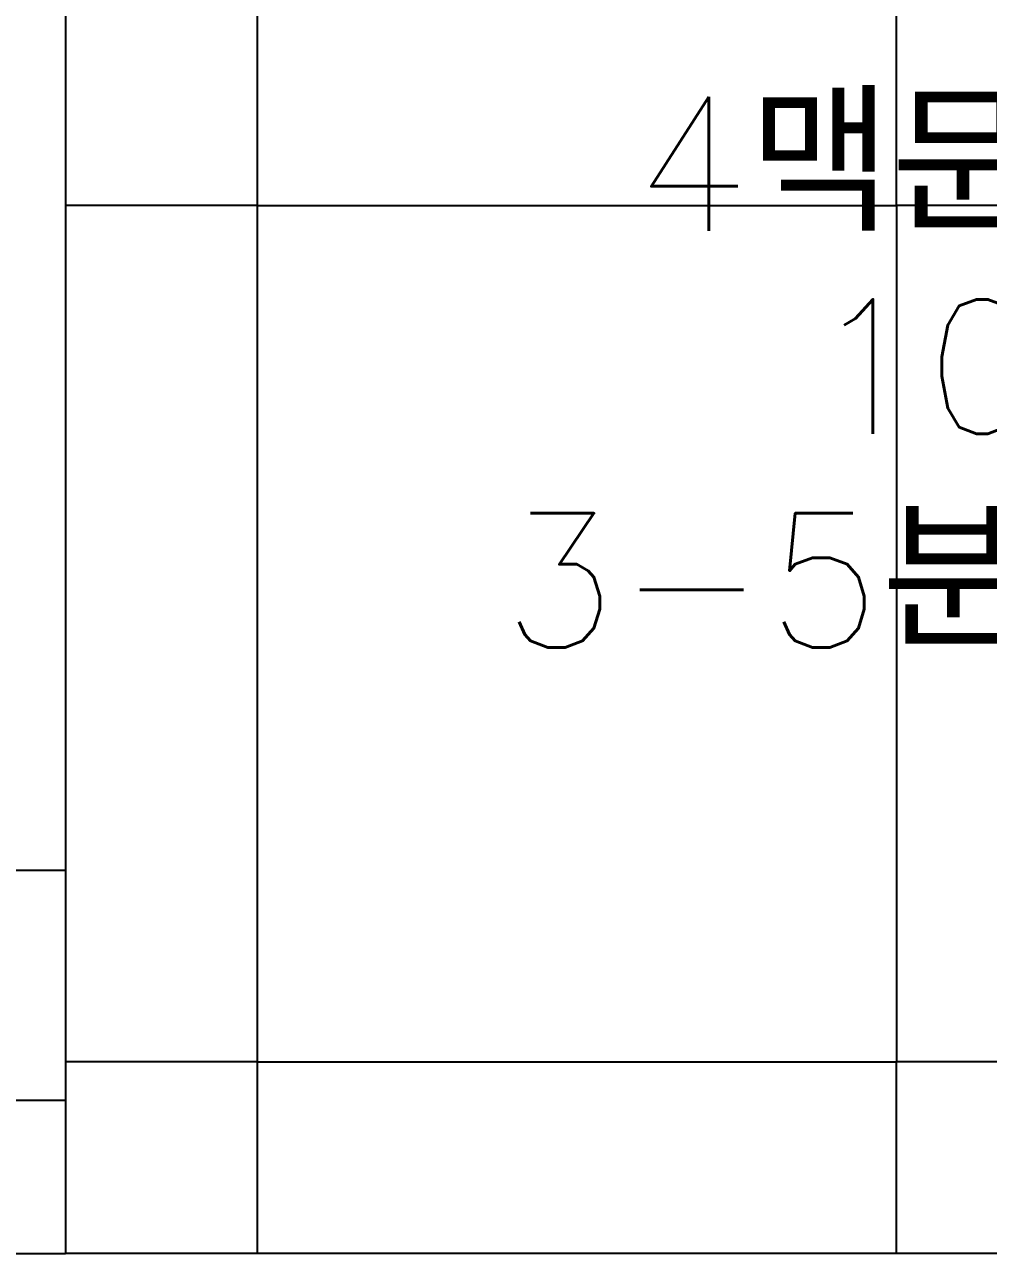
# Model space of a CAD drawing. Header units: inches. Extents: x 58 to 28157, y 27 to 25596.
# Drawn here: x 9076 to 9830, y 7543 to 8505 of the extents above; entities that cross this region are included whole.
import ezdxf

# ---------------------------------------------------------------- set-up
doc = ezdxf.new("R2010")
doc.units = ezdxf.units.IN
doc.header["$MEASUREMENT"] = 0
doc.linetypes.add('HIDDEN', pattern=[2, 1, -1])
for name, color, linetype in [('4', 4, 'Continuous'), ('ETC', 1, 'HIDDEN'), ('FIN', 6, 'Continuous'), ('PLANT-06-SHRUBS-LINE', 3, 'Continuous'), ('WAL', 7, 'Continuous')]:
    doc.layers.add(name, color=color, linetype=linetype)
doc.styles.get("Standard").update_dxf_attribs({"font": 'txt.shx', "bigfont": 'whgtxt.shx'})

# ---------------------------------------------------------------- blocks, each defined once
blk = doc.blocks.new('SHRUB-PT')
at = {"layer": 'PLANT-06-SHRUBS-LINE', "const_width": 0.05}
blk.add_lwpolyline([(-0.025, 0, 1), (0.025, 0, 1)], format="xyb", close=True, dxfattribs=at)
at = {"layer": 'PLANT-06-SHRUBS-LINE'}
for tag, p in [('COUNT', (0.2403, 0.1627)), ('SIZE', (0.2489, -0.1717)), ('NAME', (0.2784, -0.489))]:
    blk.add_attdef(tag, p, '', height=0.21, dxfattribs=at)

msp = doc.modelspace()

# ---------------------------------------------------------------- linework, layer by layer
at = {"layer": '4'}
msp.add_lwpolyline([(7504.1, 9333.27), (7504.1, 7543.27), (9108.1, 7543.27)], dxfattribs=at)
at = {"layer": 'ETC', "linetype": 'Continuous'}
for p, q in [((7504.1, 7843.27), (9108.1, 7843.27)), ((7504.1, 7663.27), (9108.1, 7663.27))]:
    msp.add_line(p, q, dxfattribs=at)
at = {"layer": 'FIN'}
for p, q in [((9258.1, 8363.27), (9258.1, 7693.27)), ((9258.1, 8363.27), (9758.1, 8363.27)), ((9758.1, 8363.27), (9758.1, 7693.27)), ((9258.1, 7693.27), (9758.1, 7693.27))]:
    msp.add_line(p, q, dxfattribs=at)
at = {"layer": 'WAL'}
for p, q in [((9108.1, 9333.27), (9108.1, 7543.27)), ((9258.1, 8513.27), (9258.1, 8363.27)), ((9758.1, 8363.27), (9758.1, 8513.27)), ((9258.1, 8363.27), (9108.1, 8363.27)), ((9908.1, 8363.27), (9758.1, 8363.27)), ((9258.1, 7693.27), (9108.1, 7693.27)), ((9258.1, 7693.27), (9258.1, 7543.27)), ((9908.1, 7693.27), (9758.1, 7693.27)), ((9758.1, 7543.27), (9758.1, 7693.27)), ((9908.1, 7543.27), (9108.1, 7543.27))]:
    msp.add_line(p, q, dxfattribs=at)

# ---------------------------------------------------------------- block references
at = {"layer": 'PLANT-06-SHRUBS-LINE'}
ref = msp.add_blockref('SHRUB-PT', (10024.55, 8203.85), dxfattribs=dict(at, xscale=500, yscale=500, zscale=500, rotation=180))
ref.add_attrib('NAME', '4맥문동', (9552.86, 8343.35), dxfattribs={"height": 105})
ref.add_attrib('COUNT', '3-5분얼', (9449.42, 8017.5), dxfattribs={"height": 105})
ref.add_attrib('SIZE', '100', (9690.13, 8184.71), dxfattribs={"height": 105})

doc.saveas('drawing.dxf')
